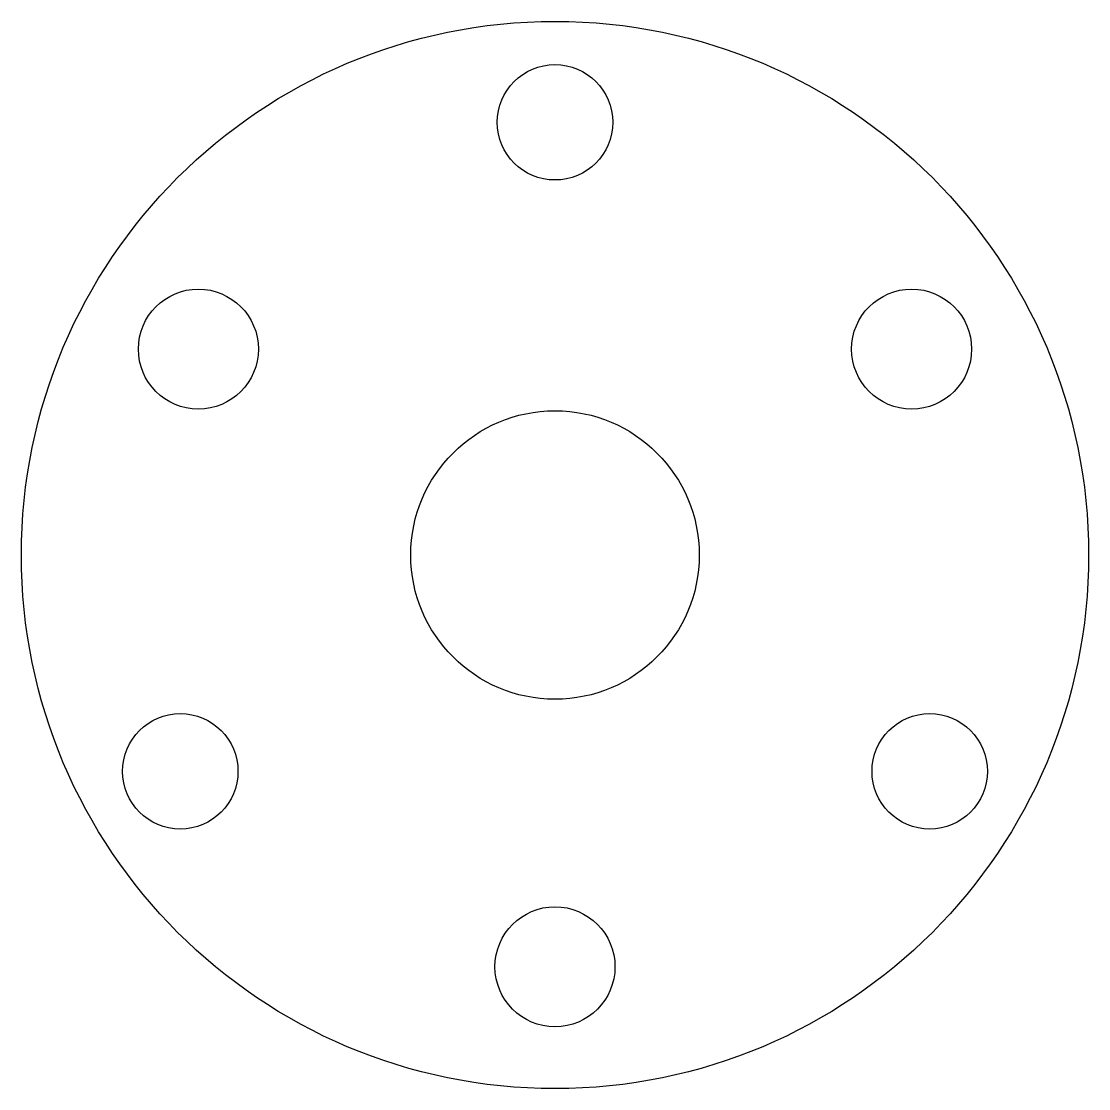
# Model space of a CAD drawing. Header units: millimetres. Extents: x -18.5 to 18.5, y -18.5 to 18.5.
import ezdxf

# ---------------------------------------------------------------- set-up
doc = ezdxf.new("R2010")
doc.units = ezdxf.units.MM

msp = doc.modelspace()

# ---------------------------------------------------------------- linework, layer by layer
at = {"color": 7, "linetype": 'Continuous', "lineweight": 25}
for centre, radius in [((0, 0), 18.5), ((0, 15), 2), ((-12.363, 7.138), 2.08), ((12.363, 7.138), 2.08), ((0, 0), 5), ((-12.99, -7.5), 2), ((12.99, -7.5), 2), ((0, -14.275), 2.08)]:
    msp.add_circle(centre, radius, dxfattribs=at)

doc.saveas('drawing.dxf')
